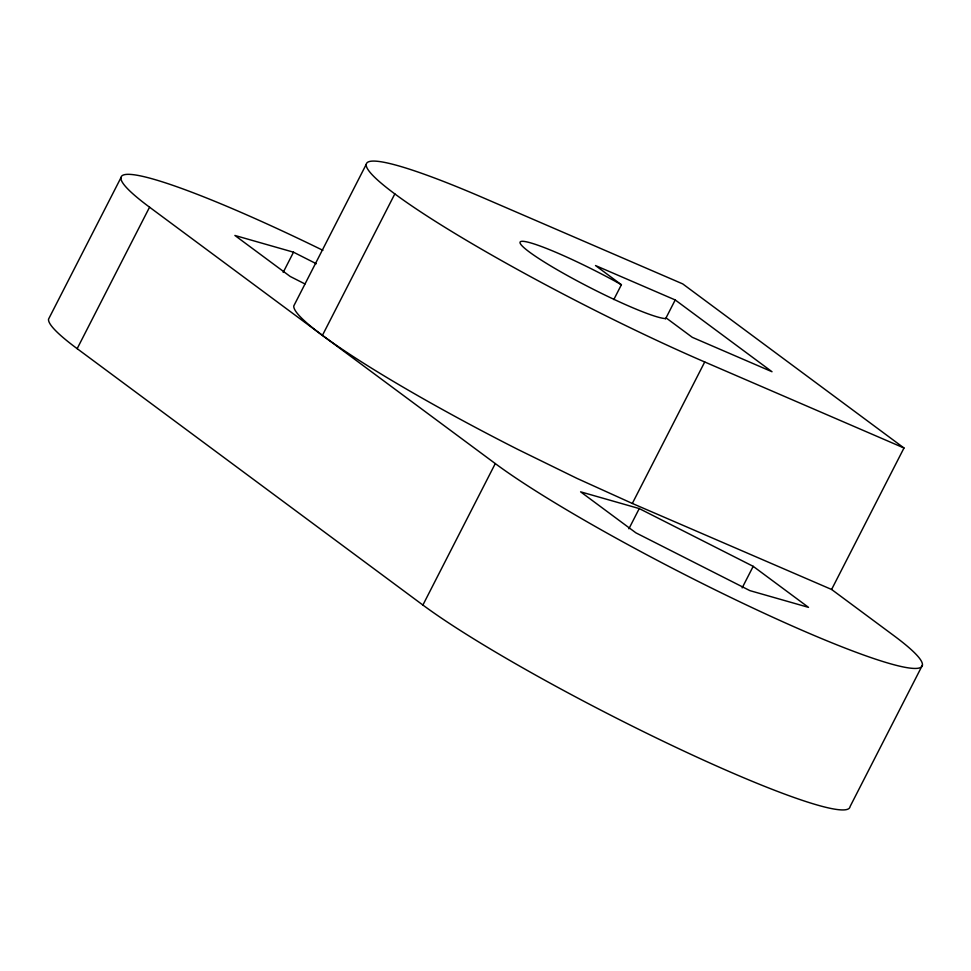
<?xml version="1.0" encoding="UTF-8"?>
<svg xmlns="http://www.w3.org/2000/svg" width="971" height="971" viewBox="0 0 971 971"><rect width="100%" height="100%" fill="white"/><g stroke="black" fill="none" stroke-linecap="round" stroke-linejoin="round"><path stroke-width="1.46" d="M120.938 177.693L48.55 319.156A255.664 26.727 27.1 0 0 77.17 348.662L422.895 605.042A255.664 26.727 27.1 0 0 677.455 748.046A255.664 26.727 27.1 0 0 850.062 806.585L922.45 665.111M77.17 348.662L149.558 207.187A255.664 26.727 27.1 0 1 322.882 250.324M283.18 272.402L293.521 252.193L316.303 263.736M366.201 164.415L293.8 305.889A255.664 26.727 27.1 0 0 517.871 449.439L576.98 478.387L632.327 503.451L831.601 589.47L893.83 635.617A255.664 26.727 27.1 0 1 805.19 631.635A255.664 26.727 27.1 0 1 495.283 463.58L149.558 207.187M322.421 335.383L394.821 193.909A255.664 26.727 27.1 0 1 483.461 197.89L682.734 283.908L903.989 447.995L831.601 589.47M422.895 605.042L495.283 463.58M613.806 299.566L621.391 284.746L595.502 265.544L675.221 299.954L772.018 371.735L692.311 337.338L666.422 318.136L665.305 318.561A83.093 8.69 27.1 0 1 573.715 279.017A83.093 8.69 27.1 0 1 522.871 241.306A83.093 8.69 27.1 0 1 614.461 280.85L621.391 284.746M665.56 318.816L675.221 299.954M632.327 503.451L704.728 361.977L903.989 447.995M628.905 528.782L639.246 508.573L753.193 566.336L808.503 607.361L749.879 590.623L635.932 532.861L580.609 491.836L639.246 508.573M742.16 587.892L753.193 566.336M293.521 252.193L234.885 235.455L290.208 276.468L304.955 283.945M704.728 361.977A255.664 26.727 27.1 0 1 394.821 193.909"/></g></svg>
